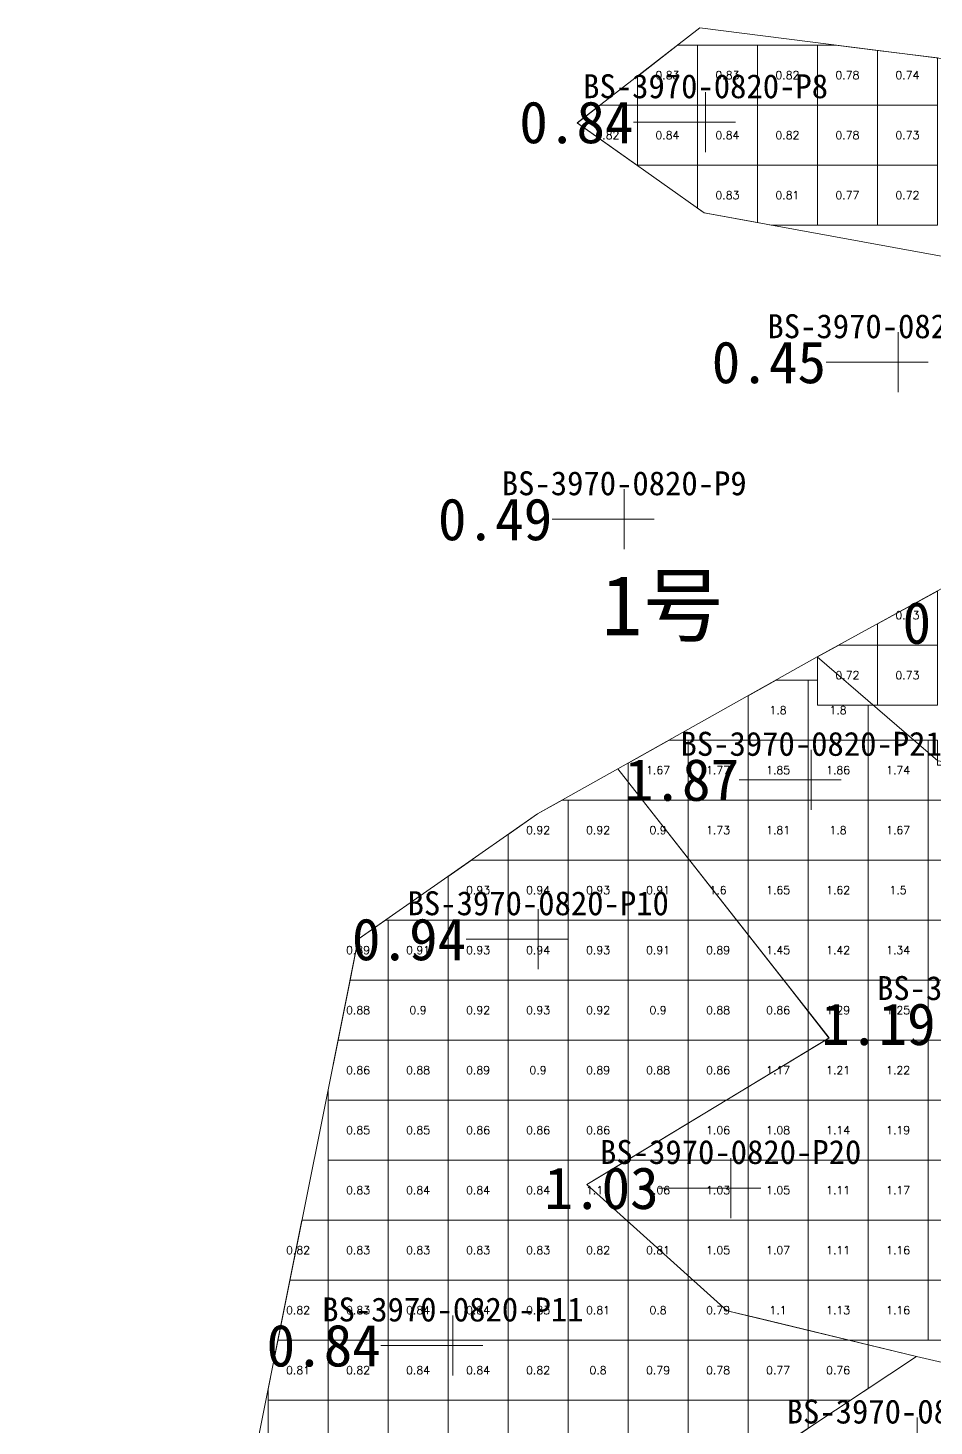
# Model space of a CAD drawing. Header units: inches. Extents: x 469961 to 470038, y 4349672 to 4349793.
# Drawn here: x 469999.46 to 470014.56, y 4349713.78 to 4349737.08 of the extents above; entities that cross this region are included whole.
import ezdxf
from ezdxf.enums import TextEntityAlignment as Align

# ---------------------------------------------------------------- set-up
doc = ezdxf.new("R2010")
doc.units = ezdxf.units.IN
doc.header["$MEASUREMENT"] = 0
for name, color, linetype, lineweight in [('0.500-1.000', 7, 'Continuous', 0), ('1.000-1.500', 7, 'Continuous', 0), ('孔口文字', 7, 'Continuous', 0), ('点', 7, 'Continuous', 0), ('爆区方格网', 7, 'Continuous', 0), ('线条', 7, 'Continuous', 0), ('钻孔', 7, 'Continuous', 0)]:
    doc.layers.add(name, color=color, linetype=linetype, lineweight=lineweight)
doc.styles.add('3dmine_textStyle_1', font='txt.shx', dxfattribs={"height": 1, "bigfont": 'gbcbig.shx'})
doc.styles.add('3dmine_textStyle_3', font='宋体.ttf', dxfattribs={"height": 1})
doc.styles.add('3dmine_textStyle_4', font='simsunb.ttf', dxfattribs={"height": 1})

msp = doc.modelspace()

# ---------------------------------------------------------------- hatches: boundary and pattern name
at = {"layer": '钻孔', "linetype": 'Continuous', "lineweight": 0, "true_color": 0x00ffff, "extrusion": (0, 1, 0)}
for points in [[(-470011.751, 3959.911), (-470010.751, 3959.911), (-470010.751, 3970.911), (-470011.751, 3970.911)], [(-470008.962, 3960.493), (-470007.962, 3960.493), (-470007.962, 3970.493), (-470008.962, 3970.493)], [(-470007.539, 3959.924), (-470006.539, 3959.924), (-470006.539, 3970.924), (-470007.539, 3970.924)]]:
    msp.add_hatch(color=4, dxfattribs=at).paths.add_polyline_path(points, flags=0)
at = {"layer": '钻孔', "linetype": 'Continuous', "lineweight": 0, "true_color": 0x808080, "extrusion": (0, 1, 0)}
for points in [[(-470014.958, 3959.592), (-470013.958, 3959.592), (-470013.958, 3970.592), (-470014.958, 3970.592)], [(-470010.395, 3959.531), (-470009.395, 3959.531), (-470009.395, 3970.531), (-470010.395, 3970.531)]]:
    msp.add_hatch(color=8, dxfattribs=at).paths.add_polyline_path(points, flags=0)
at = {"layer": '钻孔', "linetype": 'Continuous', "lineweight": 0, "true_color": 0xff0000, "extrusion": (0, 1, 0)}
msp.add_hatch(color=1, dxfattribs=at).paths.add_polyline_path([(-470013.51, 3960.485), (-470012.51, 3960.485), (-470012.51, 3970.485), (-470013.51, 3970.485)], flags=0)
at = {"layer": '钻孔', "linetype": 'Continuous', "lineweight": 0, "true_color": 0x0000ff, "extrusion": (0, 1, 0)}
msp.add_hatch(color=5, dxfattribs=at).paths.add_polyline_path([(-470012.169, 3959.742), (-470011.169, 3959.742), (-470011.169, 3970.742), (-470012.169, 3970.742)], flags=0)

# ---------------------------------------------------------------- linework, layer by layer
at = {"layer": '0.500-1.000', "color": 4, "linetype": 'Continuous', "lineweight": 0, "true_color": 0x00ffff}
for points in [[(470024.716, 4349711.62), (470024.124, 4349714.49), (470021.995, 4349714.191), (470021.601, 4349714.135), (470021.227, 4349716.486), (470020.487, 4349720.852), (470022.066, 4349722.615), (470022.406, 4349722.995), (470020.643, 4349724.241), (470020.38, 4349724.427), (470017.01, 4349724.515), (470014.623, 4349724.865), (470012.611, 4349726.593), (470017.148, 4349729.082), (470016.516, 4349730.898), (470015.757, 4349733.079), (470014.403, 4349733.325), (470010.725, 4349733.992), (470008.613, 4349735.492), (470010.653, 4349737.075), (470014.99, 4349736.527)], [(470002.466, 4349692.429), (469999.458, 4349694.437), (470000.259, 4349698.432), (470001.652, 4349705.381), (470002.21, 4349708.163), (470003.043, 4349712.319), (470003.043, 4349712.319), (470004.403, 4349719.103), (470004.962, 4349721.889), (470007.947, 4349723.977), (470009.291, 4349724.73), (470012.808, 4349720.244)], [(470012.808, 4349720.244), (470009.242, 4349718.086), (470008.773, 4349717.802), (470011.111, 4349715.698), (470011.633, 4349715.573), (470014.264, 4349714.939), (470012.026, 4349713.451), (470014.129, 4349712.398), (470017.474, 4349710.723), (470019.607, 4349709.204), (470017.075, 4349705.209), (470013.291, 4349708.361), (470012.992, 4349708.609), (470011.015, 4349707.012), (470010.5, 4349706.596), (470012.084, 4349703.665), (470012.084, 4349703.665), (470013.297, 4349701.422), (470015.97, 4349699.182), (470011.722, 4349697.386), (470011.748, 4349696.216), (470011.825, 4349692.798)]]:
    msp.add_lwpolyline(points, dxfattribs=at)
at = {"layer": '1.000-1.500', "color": 5, "linetype": 'Continuous', "lineweight": 0, "true_color": 0x0000ff}
msp.add_lwpolyline([(470014.623, 4349724.865), (470016.601, 4349724.575), (470017.01, 4349724.515), (470020.38, 4349724.427), (470022.406, 4349722.995), (470020.487, 4349720.852), (470020.74, 4349719.363), (470021.227, 4349716.486), (470021.601, 4349714.135), (470019.077, 4349713.78), (470014.699, 4349714.834), (470014.264, 4349714.939), (470011.111, 4349715.698), (470008.773, 4349717.802), (470012.806, 4349720.243), (470012.808, 4349720.244), (470012.796, 4349720.26), (470012.15, 4349721.084), (470009.291, 4349724.73), (470012.611, 4349726.593), (470014.623, 4349724.865)], dxfattribs=at)
at = {"layer": '点', "color": 138, "linetype": 'Continuous', "lineweight": 0, "true_color": 0x004c4c}
for points, elevation in [([(470010.751, 4349735.004), (470010.751, 4349736.004)], 3970.911), ([(470011.251, 4349735.504), (470010.251, 4349735.504)], 3970.911), ([(470013.958, 4349731.005), (470013.958, 4349732.005)], 3970.592), ([(470014.458, 4349731.505), (470013.458, 4349731.505)], 3970.592), ([(470009.395, 4349728.388), (470009.395, 4349729.388)], 3970.531), ([(470009.895, 4349728.888), (470008.895, 4349728.888)], 3970.531), ([(470012.51, 4349724.046), (470012.51, 4349725.046)], 3970.485), ([(470013.01, 4349724.546), (470012.01, 4349724.546)], 3970.485), ([(470007.962, 4349721.389), (470007.962, 4349722.389)], 3970.493), ([(470008.462, 4349721.889), (470007.462, 4349721.889)], 3970.493), ([(470011.169, 4349717.244), (470011.169, 4349718.244)], 3970.742), ([(470011.669, 4349717.744), (470010.669, 4349717.744)], 3970.742), ([(470006.539, 4349714.62), (470006.539, 4349715.62)], 3970.924), ([(470007.039, 4349715.12), (470006.039, 4349715.12)], 3970.924), ([(470014.279, 4349712.919), (470014.279, 4349713.919)], 3970.497)]:
    msp.add_lwpolyline(points, dxfattribs=dict(at, elevation=elevation))
at = {"layer": '爆区方格网', "color": 4, "linetype": 'Continuous', "lineweight": 0, "true_color": 0x00ffff}
for points, elevation in [([(470010.614, 4349735.789), (470009.614, 4349735.789), (470009.614, 4349736.269), (470010.284, 4349736.789), (470010.614, 4349736.789), (470010.614, 4349735.789)], 3970.911), ([(470011.614, 4349735.789), (470010.614, 4349735.789), (470010.614, 4349736.789), (470011.614, 4349736.789), (470011.614, 4349735.789)], 3970.911), ([(470012.614, 4349735.789), (470011.614, 4349735.789), (470011.614, 4349736.789), (470012.614, 4349736.789), (470012.614, 4349735.789)], 3970.911), ([(470013.614, 4349736.701), (470013.614, 4349735.789), (470012.614, 4349735.789), (470012.614, 4349736.789), (470012.918, 4349736.789), (470013.614, 4349736.701)], 3970.911), ([(470014.614, 4349736.575), (470014.614, 4349735.789), (470013.614, 4349735.789), (470013.614, 4349736.701), (470014.614, 4349736.575)], 3970.911), ([(470009.614, 4349734.789), (470009.603, 4349734.789), (470008.614, 4349735.491), (470008.614, 4349735.493), (470008.996, 4349735.789), (470009.614, 4349735.789), (470009.614, 4349734.789)], 3970.911), ([(470010.614, 4349734.789), (470009.614, 4349734.789), (470009.614, 4349735.789), (470010.614, 4349735.789), (470010.614, 4349734.789)], 3970.911), ([(470011.614, 4349734.789), (470010.614, 4349734.789), (470010.614, 4349735.789), (470011.614, 4349735.789), (470011.614, 4349734.789)], 3970.911), ([(470012.614, 4349734.789), (470011.614, 4349734.789), (470011.614, 4349735.789), (470012.614, 4349735.789), (470012.614, 4349734.789)], 3970.911), ([(470013.614, 4349734.789), (470012.614, 4349734.789), (470012.614, 4349735.789), (470013.614, 4349735.789), (470013.614, 4349734.789)], 3970.911), ([(470014.614, 4349734.789), (470013.614, 4349734.789), (470013.614, 4349735.789), (470014.614, 4349735.789), (470014.614, 4349734.789)], 3970.911), ([(470011.614, 4349733.831), (470010.725, 4349733.992), (470010.614, 4349734.071), (470010.614, 4349734.789), (470011.614, 4349734.789), (470011.614, 4349733.831)], 3970.911), ([(470012.614, 4349733.789), (470011.845, 4349733.789), (470011.614, 4349733.831), (470011.614, 4349734.789), (470012.614, 4349734.789), (470012.614, 4349733.789)], 3970.911), ([(470013.614, 4349733.789), (470012.614, 4349733.789), (470012.614, 4349734.789), (470013.614, 4349734.789), (470013.614, 4349733.789)], 3970.911), ([(470014.614, 4349733.789), (470013.614, 4349733.789), (470013.614, 4349734.789), (470014.614, 4349734.789), (470014.614, 4349733.789)], 3970.911), ([(470014.614, 4349726.789), (470013.614, 4349726.789), (470013.614, 4349727.143), (470014.614, 4349727.692), (470014.614, 4349726.789)], 3970.911), ([(470013.614, 4349725.789), (470012.614, 4349725.789), (470012.614, 4349726.594), (470012.969, 4349726.789), (470013.614, 4349726.789), (470013.614, 4349725.789)], 3970.911), ([(470014.614, 4349725.789), (470013.614, 4349725.789), (470013.614, 4349726.789), (470014.614, 4349726.789), (470014.614, 4349725.789)], 3970.911), ([(470008.459, 4349723.208), (470007.459, 4349723.208), (470007.459, 4349723.635), (470007.947, 4349723.977), (470008.36, 4349724.208), (470008.459, 4349724.208), (470008.459, 4349723.208)], 3970.36), ([(470009.459, 4349723.208), (470008.459, 4349723.208), (470008.459, 4349724.208), (470009.459, 4349724.208), (470009.459, 4349723.208)], 3970.36), ([(470010.459, 4349723.208), (470009.459, 4349723.208), (470009.459, 4349724.208), (470010.459, 4349724.208), (470010.459, 4349723.208)], 3970.36), ([(470007.459, 4349722.208), (470006.459, 4349722.208), (470006.459, 4349722.936), (470006.848, 4349723.208), (470007.459, 4349723.208), (470007.459, 4349722.208)], 3970.36), ([(470008.459, 4349722.208), (470007.459, 4349722.208), (470007.459, 4349723.208), (470008.459, 4349723.208), (470008.459, 4349722.208)], 3970.36), ([(470009.459, 4349722.208), (470008.459, 4349722.208), (470008.459, 4349723.208), (470009.459, 4349723.208), (470009.459, 4349722.208)], 3970.36), ([(470010.459, 4349722.208), (470009.459, 4349722.208), (470009.459, 4349723.208), (470010.459, 4349723.208), (470010.459, 4349722.208)], 3970.36), ([(470005.459, 4349721.208), (470004.826, 4349721.208), (470004.962, 4349721.889), (470005.419, 4349722.208), (470005.459, 4349722.208), (470005.459, 4349721.208)], 3970.36), ([(470006.459, 4349721.208), (470005.459, 4349721.208), (470005.459, 4349722.208), (470006.459, 4349722.208), (470006.459, 4349721.208)], 3970.36), ([(470007.459, 4349721.208), (470006.459, 4349721.208), (470006.459, 4349722.208), (470007.459, 4349722.208), (470007.459, 4349721.208)], 3970.36), ([(470008.459, 4349721.208), (470007.459, 4349721.208), (470007.459, 4349722.208), (470008.459, 4349722.208), (470008.459, 4349721.208)], 3970.36), ([(470009.459, 4349721.208), (470008.459, 4349721.208), (470008.459, 4349722.208), (470009.459, 4349722.208), (470009.459, 4349721.208)], 3970.36), ([(470010.459, 4349721.208), (470009.459, 4349721.208), (470009.459, 4349722.208), (470010.459, 4349722.208), (470010.459, 4349721.208)], 3970.36), ([(470011.459, 4349721.208), (470010.459, 4349721.208), (470010.459, 4349722.208), (470011.459, 4349722.208), (470011.459, 4349721.208)], 3970.36), ([(470005.459, 4349720.208), (470004.625, 4349720.208), (470004.826, 4349721.208), (470005.459, 4349721.208), (470005.459, 4349720.208)], 3970.36), ([(470006.459, 4349720.208), (470005.459, 4349720.208), (470005.459, 4349721.208), (470006.459, 4349721.208), (470006.459, 4349720.208)], 3970.36), ([(470007.459, 4349720.208), (470006.459, 4349720.208), (470006.459, 4349721.208), (470007.459, 4349721.208), (470007.459, 4349720.208)], 3970.36), ([(470008.459, 4349720.208), (470007.459, 4349720.208), (470007.459, 4349721.208), (470008.459, 4349721.208), (470008.459, 4349720.208)], 3970.36), ([(470009.459, 4349720.208), (470008.459, 4349720.208), (470008.459, 4349721.208), (470009.459, 4349721.208), (470009.459, 4349720.208)], 3970.36), ([(470010.459, 4349720.208), (470009.459, 4349720.208), (470009.459, 4349721.208), (470010.459, 4349721.208), (470010.459, 4349720.208)], 3970.36), ([(470011.459, 4349720.208), (470010.459, 4349720.208), (470010.459, 4349721.208), (470011.459, 4349721.208), (470011.459, 4349720.208)], 3970.36), ([(470012.459, 4349720.208), (470011.459, 4349720.208), (470011.459, 4349721.208), (470012.459, 4349721.208), (470012.459, 4349720.208)], 3970.36), ([(470005.459, 4349719.208), (470004.459, 4349719.208), (470004.459, 4349719.38), (470004.625, 4349720.208), (470005.459, 4349720.208), (470005.459, 4349719.208)], 3970.36), ([(470006.459, 4349719.208), (470005.459, 4349719.208), (470005.459, 4349720.208), (470006.459, 4349720.208), (470006.459, 4349719.208)], 3970.36), ([(470007.459, 4349719.208), (470006.459, 4349719.208), (470006.459, 4349720.208), (470007.459, 4349720.208), (470007.459, 4349719.208)], 3970.36), ([(470008.459, 4349719.208), (470007.459, 4349719.208), (470007.459, 4349720.208), (470008.459, 4349720.208), (470008.459, 4349719.208)], 3970.36), ([(470009.459, 4349719.208), (470008.459, 4349719.208), (470008.459, 4349720.208), (470009.459, 4349720.208), (470009.459, 4349719.208)], 3970.36), ([(470010.459, 4349719.208), (470009.459, 4349719.208), (470009.459, 4349720.208), (470010.459, 4349720.208), (470010.459, 4349719.208)], 3970.36), ([(470011.459, 4349719.208), (470010.459, 4349719.208), (470010.459, 4349720.208), (470011.459, 4349720.208), (470011.459, 4349719.208)], 3970.36), ([(470005.459, 4349718.208), (470004.459, 4349718.208), (470004.459, 4349719.208), (470005.459, 4349719.208), (470005.459, 4349718.208)], 3970.36), ([(470006.459, 4349718.208), (470005.459, 4349718.208), (470005.459, 4349719.208), (470006.459, 4349719.208), (470006.459, 4349718.208)], 3970.36), ([(470007.459, 4349718.208), (470006.459, 4349718.208), (470006.459, 4349719.208), (470007.459, 4349719.208), (470007.459, 4349718.208)], 3970.36), ([(470008.459, 4349718.208), (470007.459, 4349718.208), (470007.459, 4349719.208), (470008.459, 4349719.208), (470008.459, 4349718.208)], 3970.36), ([(470009.459, 4349718.208), (470008.459, 4349718.208), (470008.459, 4349719.208), (470009.459, 4349719.208), (470009.459, 4349718.208)], 3970.36), ([(470005.459, 4349717.208), (470004.459, 4349717.208), (470004.459, 4349718.208), (470005.459, 4349718.208), (470005.459, 4349717.208)], 3970.36), ([(470006.459, 4349717.208), (470005.459, 4349717.208), (470005.459, 4349718.208), (470006.459, 4349718.208), (470006.459, 4349717.208)], 3970.36), ([(470007.459, 4349717.208), (470006.459, 4349717.208), (470006.459, 4349718.208), (470007.459, 4349718.208), (470007.459, 4349717.208)], 3970.36), ([(470008.459, 4349717.208), (470007.459, 4349717.208), (470007.459, 4349718.208), (470008.459, 4349718.208), (470008.459, 4349717.208)], 3970.36), ([(470004.459, 4349716.208), (470003.823, 4349716.208), (470004.024, 4349717.208), (470004.459, 4349717.208), (470004.459, 4349716.208)], 3970.36), ([(470005.459, 4349716.208), (470004.459, 4349716.208), (470004.459, 4349717.208), (470005.459, 4349717.208), (470005.459, 4349716.208)], 3970.36), ([(470006.459, 4349716.208), (470005.459, 4349716.208), (470005.459, 4349717.208), (470006.459, 4349717.208), (470006.459, 4349716.208)], 3970.36), ([(470007.459, 4349716.208), (470006.459, 4349716.208), (470006.459, 4349717.208), (470007.459, 4349717.208), (470007.459, 4349716.208)], 3970.36), ([(470008.459, 4349716.208), (470007.459, 4349716.208), (470007.459, 4349717.208), (470008.459, 4349717.208), (470008.459, 4349716.208)], 3970.36), ([(470009.459, 4349716.208), (470008.459, 4349716.208), (470008.459, 4349717.208), (470009.459, 4349717.208), (470009.459, 4349716.208)], 3970.36), ([(470010.459, 4349716.208), (470009.459, 4349716.208), (470009.459, 4349717.208), (470010.459, 4349717.208), (470010.459, 4349716.208)], 3970.36), ([(470004.459, 4349715.208), (470003.623, 4349715.208), (470003.823, 4349716.208), (470004.459, 4349716.208), (470004.459, 4349715.208)], 3970.36), ([(470005.459, 4349715.208), (470004.459, 4349715.208), (470004.459, 4349716.208), (470005.459, 4349716.208), (470005.459, 4349715.208)], 3970.36), ([(470006.459, 4349715.208), (470005.459, 4349715.208), (470005.459, 4349716.208), (470006.459, 4349716.208), (470006.459, 4349715.208)], 3970.36), ([(470007.459, 4349715.208), (470006.459, 4349715.208), (470006.459, 4349716.208), (470007.459, 4349716.208), (470007.459, 4349715.208)], 3970.36), ([(470008.459, 4349715.208), (470007.459, 4349715.208), (470007.459, 4349716.208), (470008.459, 4349716.208), (470008.459, 4349715.208)], 3970.36), ([(470009.459, 4349715.208), (470008.459, 4349715.208), (470008.459, 4349716.208), (470009.459, 4349716.208), (470009.459, 4349715.208)], 3970.36), ([(470010.459, 4349715.208), (470009.459, 4349715.208), (470009.459, 4349716.208), (470010.459, 4349716.208), (470010.459, 4349715.208)], 3970.36), ([(470011.459, 4349715.208), (470010.459, 4349715.208), (470010.459, 4349716.208), (470011.459, 4349716.208), (470011.459, 4349715.208)], 3970.36), ([(470004.459, 4349714.208), (470003.459, 4349714.208), (470003.459, 4349714.392), (470003.623, 4349715.208), (470004.459, 4349715.208), (470004.459, 4349714.208)], 3970.36), ([(470005.459, 4349714.208), (470004.459, 4349714.208), (470004.459, 4349715.208), (470005.459, 4349715.208), (470005.459, 4349714.208)], 3970.36), ([(470006.459, 4349714.208), (470005.459, 4349714.208), (470005.459, 4349715.208), (470006.459, 4349715.208), (470006.459, 4349714.208)], 3970.36), ([(470007.459, 4349714.208), (470006.459, 4349714.208), (470006.459, 4349715.208), (470007.459, 4349715.208), (470007.459, 4349714.208)], 3970.36), ([(470008.459, 4349714.208), (470007.459, 4349714.208), (470007.459, 4349715.208), (470008.459, 4349715.208), (470008.459, 4349714.208)], 3970.36), ([(470009.459, 4349714.208), (470008.459, 4349714.208), (470008.459, 4349715.208), (470009.459, 4349715.208), (470009.459, 4349714.208)], 3970.36), ([(470010.459, 4349714.208), (470009.459, 4349714.208), (470009.459, 4349715.208), (470010.459, 4349715.208), (470010.459, 4349714.208)], 3970.36), ([(470011.459, 4349714.208), (470010.459, 4349714.208), (470010.459, 4349715.208), (470011.459, 4349715.208), (470011.459, 4349714.208)], 3970.36), ([(470012.459, 4349714.208), (470011.459, 4349714.208), (470011.459, 4349715.208), (470012.459, 4349715.208), (470012.459, 4349714.208)], 3970.36), ([(470013.459, 4349714.404), (470013.164, 4349714.208), (470012.459, 4349714.208), (470012.459, 4349715.208), (470013.459, 4349715.208), (470013.459, 4349714.404)], 3970.36), ([(470004.459, 4349713.208), (470003.459, 4349713.208), (470003.459, 4349714.208), (470004.459, 4349714.208), (470004.459, 4349713.208)], 3970.36), ([(470005.459, 4349713.208), (470004.459, 4349713.208), (470004.459, 4349714.208), (470005.459, 4349714.208), (470005.459, 4349713.208)], 3970.36), ([(470006.459, 4349713.208), (470005.459, 4349713.208), (470005.459, 4349714.208), (470006.459, 4349714.208), (470006.459, 4349713.208)], 3970.36), ([(470007.459, 4349713.208), (470006.459, 4349713.208), (470006.459, 4349714.208), (470007.459, 4349714.208), (470007.459, 4349713.208)], 3970.36), ([(470008.459, 4349713.208), (470007.459, 4349713.208), (470007.459, 4349714.208), (470008.459, 4349714.208), (470008.459, 4349713.208)], 3970.36), ([(470009.459, 4349713.208), (470008.459, 4349713.208), (470008.459, 4349714.208), (470009.459, 4349714.208), (470009.459, 4349713.208)], 3970.36), ([(470010.459, 4349713.208), (470009.459, 4349713.208), (470009.459, 4349714.208), (470010.459, 4349714.208), (470010.459, 4349713.208)], 3970.36), ([(470011.459, 4349713.208), (470010.459, 4349713.208), (470010.459, 4349714.208), (470011.459, 4349714.208), (470011.459, 4349713.208)], 3970.36), ([(470012.459, 4349713.739), (470012.026, 4349713.451), (470012.459, 4349713.234), (470012.459, 4349713.208), (470011.459, 4349713.208), (470011.459, 4349714.208), (470012.459, 4349714.208), (470012.459, 4349713.739)], 3970.36)]:
    msp.add_lwpolyline(points, dxfattribs=dict(at, elevation=elevation))
at = {"layer": '爆区方格网', "color": 5, "linetype": 'Continuous', "lineweight": 0, "true_color": 0x0000ff, "elevation": 3970.387}
for points in [[(470012.459, 4349725.208), (470011.459, 4349725.208), (470011.459, 4349725.946), (470011.926, 4349726.208), (470012.459, 4349726.208), (470012.459, 4349725.208)], [(470012.614, 4349725.789), (470013.459, 4349725.789), (470013.459, 4349725.208), (470012.459, 4349725.208), (470012.459, 4349726.208), (470012.614, 4349726.208), (470012.614, 4349725.789)], [(470010.459, 4349724.208), (470009.459, 4349724.208), (470009.459, 4349724.825), (470010.143, 4349725.208), (470010.459, 4349725.208), (470010.459, 4349724.208)], [(470011.459, 4349724.208), (470010.459, 4349724.208), (470010.459, 4349725.208), (470011.459, 4349725.208), (470011.459, 4349724.208)], [(470012.459, 4349724.208), (470011.459, 4349724.208), (470011.459, 4349725.208), (470012.459, 4349725.208), (470012.459, 4349724.208)], [(470013.459, 4349724.208), (470012.459, 4349724.208), (470012.459, 4349725.208), (470013.459, 4349725.208), (470013.459, 4349724.208)], [(470014.459, 4349724.208), (470013.459, 4349724.208), (470013.459, 4349725.208), (470014.459, 4349725.208), (470014.459, 4349724.208)], [(470014.614, 4349724.789), (470015.459, 4349724.789), (470015.459, 4349724.208), (470014.459, 4349724.208), (470014.459, 4349725.208), (470014.614, 4349725.208), (470014.614, 4349724.789)], [(470011.459, 4349723.208), (470010.459, 4349723.208), (470010.459, 4349724.208), (470011.459, 4349724.208), (470011.459, 4349723.208)], [(470012.459, 4349723.208), (470011.459, 4349723.208), (470011.459, 4349724.208), (470012.459, 4349724.208), (470012.459, 4349723.208)], [(470013.459, 4349723.208), (470012.459, 4349723.208), (470012.459, 4349724.208), (470013.459, 4349724.208), (470013.459, 4349723.208)], [(470014.459, 4349723.208), (470013.459, 4349723.208), (470013.459, 4349724.208), (470014.459, 4349724.208), (470014.459, 4349723.208)], [(470015.459, 4349723.208), (470014.459, 4349723.208), (470014.459, 4349724.208), (470015.459, 4349724.208), (470015.459, 4349723.208)], [(470011.459, 4349722.208), (470010.459, 4349722.208), (470010.459, 4349723.208), (470011.459, 4349723.208), (470011.459, 4349722.208)], [(470012.459, 4349722.208), (470011.459, 4349722.208), (470011.459, 4349723.208), (470012.459, 4349723.208), (470012.459, 4349722.208)], [(470013.459, 4349722.208), (470012.459, 4349722.208), (470012.459, 4349723.208), (470013.459, 4349723.208), (470013.459, 4349722.208)], [(470014.459, 4349722.208), (470013.459, 4349722.208), (470013.459, 4349723.208), (470014.459, 4349723.208), (470014.459, 4349722.208)], [(470015.459, 4349722.208), (470014.459, 4349722.208), (470014.459, 4349723.208), (470015.459, 4349723.208), (470015.459, 4349722.208)], [(470012.459, 4349721.208), (470011.459, 4349721.208), (470011.459, 4349722.208), (470012.459, 4349722.208), (470012.459, 4349721.208)], [(470013.459, 4349721.208), (470012.459, 4349721.208), (470012.459, 4349722.208), (470013.459, 4349722.208), (470013.459, 4349721.208)], [(470014.459, 4349721.208), (470013.459, 4349721.208), (470013.459, 4349722.208), (470014.459, 4349722.208), (470014.459, 4349721.208)], [(470015.459, 4349721.208), (470014.459, 4349721.208), (470014.459, 4349722.208), (470015.459, 4349722.208), (470015.459, 4349721.208)], [(470013.459, 4349720.208), (470012.459, 4349720.208), (470012.459, 4349721.208), (470013.459, 4349721.208), (470013.459, 4349720.208)], [(470014.459, 4349720.208), (470013.459, 4349720.208), (470013.459, 4349721.208), (470014.459, 4349721.208), (470014.459, 4349720.208)], [(470015.459, 4349720.208), (470014.459, 4349720.208), (470014.459, 4349721.208), (470015.459, 4349721.208), (470015.459, 4349720.208)], [(470012.459, 4349719.208), (470011.459, 4349719.208), (470011.459, 4349720.208), (470012.459, 4349720.208), (470012.459, 4349719.208)], [(470013.459, 4349719.208), (470012.459, 4349719.208), (470012.459, 4349720.208), (470013.459, 4349720.208), (470013.459, 4349719.208)], [(470012.808, 4349720.244), (470012.806, 4349720.243), (470012.806, 4349720.243), (470012.808, 4349720.244)], [(470014.459, 4349719.208), (470013.459, 4349719.208), (470013.459, 4349720.208), (470014.459, 4349720.208), (470014.459, 4349719.208)], [(470015.459, 4349719.208), (470014.459, 4349719.208), (470014.459, 4349720.208), (470015.459, 4349720.208), (470015.459, 4349719.208)], [(470011.459, 4349718.208), (470010.459, 4349718.208), (470010.459, 4349719.208), (470011.459, 4349719.208), (470011.459, 4349718.208)], [(470012.459, 4349718.208), (470011.459, 4349718.208), (470011.459, 4349719.208), (470012.459, 4349719.208), (470012.459, 4349718.208)], [(470013.459, 4349718.208), (470012.459, 4349718.208), (470012.459, 4349719.208), (470013.459, 4349719.208), (470013.459, 4349718.208)], [(470014.459, 4349718.208), (470013.459, 4349718.208), (470013.459, 4349719.208), (470014.459, 4349719.208), (470014.459, 4349718.208)], [(470015.459, 4349718.208), (470014.459, 4349718.208), (470014.459, 4349719.208), (470015.459, 4349719.208), (470015.459, 4349718.208)], [(470009.459, 4349717.208), (470008.459, 4349717.208), (470008.459, 4349718.208), (470009.459, 4349718.208), (470009.459, 4349717.208)], [(470010.459, 4349717.208), (470009.459, 4349717.208), (470009.459, 4349718.208), (470010.459, 4349718.208), (470010.459, 4349717.208)], [(470011.459, 4349717.208), (470010.459, 4349717.208), (470010.459, 4349718.208), (470011.459, 4349718.208), (470011.459, 4349717.208)], [(470012.459, 4349717.208), (470011.459, 4349717.208), (470011.459, 4349718.208), (470012.459, 4349718.208), (470012.459, 4349717.208)], [(470013.459, 4349717.208), (470012.459, 4349717.208), (470012.459, 4349718.208), (470013.459, 4349718.208), (470013.459, 4349717.208)], [(470014.459, 4349717.208), (470013.459, 4349717.208), (470013.459, 4349718.208), (470014.459, 4349718.208), (470014.459, 4349717.208)], [(470015.459, 4349717.208), (470014.459, 4349717.208), (470014.459, 4349718.208), (470015.459, 4349718.208), (470015.459, 4349717.208)], [(470011.459, 4349716.208), (470010.459, 4349716.208), (470010.459, 4349717.208), (470011.459, 4349717.208), (470011.459, 4349716.208)], [(470012.459, 4349716.208), (470011.459, 4349716.208), (470011.459, 4349717.208), (470012.459, 4349717.208), (470012.459, 4349716.208)], [(470013.459, 4349716.208), (470012.459, 4349716.208), (470012.459, 4349717.208), (470013.459, 4349717.208), (470013.459, 4349716.208)], [(470014.459, 4349716.208), (470013.459, 4349716.208), (470013.459, 4349717.208), (470014.459, 4349717.208), (470014.459, 4349716.208)], [(470015.459, 4349716.208), (470014.459, 4349716.208), (470014.459, 4349717.208), (470015.459, 4349717.208), (470015.459, 4349716.208)], [(470012.459, 4349715.208), (470011.459, 4349715.208), (470011.459, 4349716.208), (470012.459, 4349716.208), (470012.459, 4349715.208)], [(470013.459, 4349715.208), (470012.459, 4349715.208), (470012.459, 4349716.208), (470013.459, 4349716.208), (470013.459, 4349715.208)], [(470014.459, 4349715.208), (470013.459, 4349715.208), (470013.459, 4349716.208), (470014.459, 4349716.208), (470014.459, 4349715.208)], [(470015.459, 4349715.208), (470014.459, 4349715.208), (470014.459, 4349716.208), (470015.459, 4349716.208), (470015.459, 4349715.208)]]:
    msp.add_lwpolyline(points, dxfattribs=at)
at = {"layer": '线条', "color": 138, "linetype": 'Continuous', "lineweight": 0, "true_color": 0x004c4c}
for points, elevation in [([(470010.751, 4349735.504), (470010.751, 4349735.504), (470010.751, 4349735.504)], 3970.911), ([(470013.958, 4349731.505), (470013.958, 4349731.505), (470013.958, 4349731.505)], 3970.592), ([(470009.395, 4349728.888), (470009.395, 4349728.888), (470009.395, 4349728.888)], 3970.531), ([(470012.51, 4349724.546), (470012.51, 4349724.546), (470012.51, 4349724.546)], 3970.485), ([(470007.962, 4349721.889), (470007.962, 4349721.889), (470007.962, 4349721.889)], 3970.493), ([(470011.169, 4349717.744), (470011.169, 4349717.744), (470011.169, 4349717.744)], 3970.742), ([(470006.539, 4349715.12), (470006.539, 4349715.12), (470006.539, 4349715.12)], 3970.924)]:
    msp.add_lwpolyline(points, dxfattribs=dict(at, elevation=elevation))
at = {"layer": '钻孔', "color": 4, "linetype": 'Continuous', "lineweight": 0, "true_color": 0x00ffff}
for points, elevation in [([(470010.751, 4349735.504), (470009.551, 4349735.504)], 3970.911), ([(470010.751, 4349735.504), (470009.551, 4349735.504)], 3959.911), ([(470007.962, 4349721.889), (470006.762, 4349721.889)], 3970.493), ([(470007.962, 4349721.889), (470006.762, 4349721.889)], 3960.493), ([(470006.539, 4349715.12), (470005.339, 4349715.12)], 3970.924), ([(470006.539, 4349715.12), (470005.339, 4349715.12)], 3959.924)]:
    msp.add_lwpolyline(points, dxfattribs=dict(at, elevation=elevation))
at = {"layer": '钻孔', "color": 8, "linetype": 'Continuous', "lineweight": 0, "true_color": 0x808080}
for points, elevation in [([(470013.958, 4349731.505), (470012.758, 4349731.505)], 3970.592), ([(470013.958, 4349731.505), (470012.758, 4349731.505)], 3959.592), ([(470009.395, 4349728.888), (470008.195, 4349728.888)], 3970.531), ([(470009.395, 4349728.888), (470008.195, 4349728.888)], 3959.531)]:
    msp.add_lwpolyline(points, dxfattribs=dict(at, elevation=elevation))
at = {"layer": '钻孔', "color": 1, "linetype": 'Continuous', "lineweight": 0, "true_color": 0xff0000}
for elevation in [3970.485, 3960.485]:
    msp.add_lwpolyline([(470012.51, 4349724.546), (470011.31, 4349724.546)], dxfattribs=dict(at, elevation=elevation))
at = {"layer": '钻孔', "color": 5, "linetype": 'Continuous', "lineweight": 0, "true_color": 0x0000ff}
for elevation in [3970.742, 3959.742]:
    msp.add_lwpolyline([(470011.169, 4349717.744), (470009.969, 4349717.744)], dxfattribs=dict(at, elevation=elevation))

# ---------------------------------------------------------------- texts
at = {"color": 4, "linetype": 'Continuous', "lineweight": 0, "true_color": 0x00ffff, "style": '3dmine_textStyle_1'}
for s, p in [('0.83', (470010.114, 4349736.289, 3970.911)), ('0.83', (470011.114, 4349736.289, 3970.911)), ('0.82', (470012.114, 4349736.289, 3970.911)), ('0.78', (470013.114, 4349736.289, 3970.911)), ('0.74', (470014.114, 4349736.289, 3970.911)), ('0.82', (470009.114, 4349735.289, 3970.911)), ('0.84', (470010.114, 4349735.289, 3970.911)), ('0.84', (470011.114, 4349735.289, 3970.911)), ('0.82', (470012.114, 4349735.289, 3970.911)), ('0.78', (470013.114, 4349735.289, 3970.911)), ('0.73', (470014.114, 4349735.289, 3970.911)), ('0.83', (470011.114, 4349734.289, 3970.911)), ('0.81', (470012.114, 4349734.289, 3970.911)), ('0.77', (470013.114, 4349734.289, 3970.911)), ('0.72', (470014.114, 4349734.289, 3970.911)), ('0.73', (470014.114, 4349727.289, 3970.911)), ('0.72', (470013.114, 4349726.289, 3970.911)), ('0.73', (470014.114, 4349726.289, 3970.911)), ('0.92', (470007.959, 4349723.708, 3970.36)), ('0.92', (470008.959, 4349723.708, 3970.36)), ('0.9', (470009.959, 4349723.708, 3970.36)), ('0.93', (470006.959, 4349722.708, 3970.36)), ('0.94', (470007.959, 4349722.708, 3970.36)), ('0.93', (470008.959, 4349722.708, 3970.36)), ('0.91', (470009.959, 4349722.708, 3970.36)), ('0.89', (470004.959, 4349721.708, 3970.36)), ('0.91', (470005.959, 4349721.708, 3970.36)), ('0.93', (470006.959, 4349721.708, 3970.36)), ('0.94', (470007.959, 4349721.708, 3970.36)), ('0.93', (470008.959, 4349721.708, 3970.36)), ('0.91', (470009.959, 4349721.708, 3970.36)), ('0.89', (470010.959, 4349721.708, 3970.36)), ('0.88', (470004.959, 4349720.708, 3970.36)), ('0.9', (470005.959, 4349720.708, 3970.36)), ('0.92', (470006.959, 4349720.708, 3970.36)), ('0.93', (470007.959, 4349720.708, 3970.36)), ('0.92', (470008.959, 4349720.708, 3970.36)), ('0.9', (470009.959, 4349720.708, 3970.36)), ('0.88', (470010.959, 4349720.708, 3970.36)), ('0.86', (470011.959, 4349720.708, 3970.36)), ('0.86', (470004.959, 4349719.708, 3970.36)), ('0.88', (470005.959, 4349719.708, 3970.36)), ('0.89', (470006.959, 4349719.708, 3970.36)), ('0.9', (470007.959, 4349719.708, 3970.36)), ('0.89', (470008.959, 4349719.708, 3970.36)), ('0.88', (470009.959, 4349719.708, 3970.36)), ('0.86', (470010.959, 4349719.708, 3970.36)), ('0.85', (470004.959, 4349718.708, 3970.36)), ('0.85', (470005.959, 4349718.708, 3970.36)), ('0.86', (470006.959, 4349718.708, 3970.36)), ('0.86', (470007.959, 4349718.708, 3970.36)), ('0.86', (470008.959, 4349718.708, 3970.36)), ('0.83', (470004.959, 4349717.708, 3970.36)), ('0.84', (470005.959, 4349717.708, 3970.36)), ('0.84', (470006.959, 4349717.708, 3970.36)), ('0.84', (470007.959, 4349717.708, 3970.36)), ('0.82', (470003.959, 4349716.708, 3970.36)), ('0.83', (470004.959, 4349716.708, 3970.36)), ('0.83', (470005.959, 4349716.708, 3970.36)), ('0.83', (470006.959, 4349716.708, 3970.36)), ('0.83', (470007.959, 4349716.708, 3970.36)), ('0.82', (470008.959, 4349716.708, 3970.36)), ('0.81', (470009.959, 4349716.708, 3970.36)), ('0.82', (470003.959, 4349715.708, 3970.36)), ('0.83', (470004.959, 4349715.708, 3970.36)), ('0.84', (470005.959, 4349715.708, 3970.36)), ('0.84', (470006.959, 4349715.708, 3970.36)), ('0.83', (470007.959, 4349715.708, 3970.36)), ('0.81', (470008.959, 4349715.708, 3970.36)), ('0.8', (470009.959, 4349715.708, 3970.36)), ('0.79', (470010.959, 4349715.708, 3970.36)), ('0.81', (470003.959, 4349714.708, 3970.36)), ('0.82', (470004.959, 4349714.708, 3970.36)), ('0.84', (470005.959, 4349714.708, 3970.36)), ('0.84', (470006.959, 4349714.708, 3970.36)), ('0.82', (470007.959, 4349714.708, 3970.36)), ('0.8', (470008.959, 4349714.708, 3970.36)), ('0.79', (470009.959, 4349714.708, 3970.36)), ('0.78', (470010.959, 4349714.708, 3970.36)), ('0.77', (470011.959, 4349714.708, 3970.36)), ('0.76', (470012.959, 4349714.708, 3970.36))]:
    msp.add_text(s, height=0.1333, dxfattribs=at).set_placement(p, align=Align.MIDDLE_CENTER)
at = {"color": 7, "linetype": 'Continuous', "lineweight": 0, "style": '3dmine_textStyle_3'}
msp.add_text('1号', height=1, dxfattribs=at).set_placement((470009.017, 4349726.955, 1985.923))
at = {"color": 5, "linetype": 'Continuous', "lineweight": 0, "true_color": 0x0000ff, "style": '3dmine_textStyle_1'}
for s, p in [('1.8', (470011.959, 4349725.708, 3970.387)), ('1.8', (470012.959, 4349725.708, 3970.387)), ('1.67', (470009.959, 4349724.708, 3970.387)), ('1.77', (470010.959, 4349724.708, 3970.387)), ('1.85', (470011.959, 4349724.708, 3970.387)), ('1.86', (470012.959, 4349724.708, 3970.387)), ('1.74', (470013.959, 4349724.708, 3970.387)), ('1.73', (470010.959, 4349723.708, 3970.387)), ('1.81', (470011.959, 4349723.708, 3970.387)), ('1.8', (470012.959, 4349723.708, 3970.387)), ('1.67', (470013.959, 4349723.708, 3970.387)), ('1.6', (470010.959, 4349722.708, 3970.387)), ('1.65', (470011.959, 4349722.708, 3970.387)), ('1.62', (470012.959, 4349722.708, 3970.387)), ('1.5', (470013.959, 4349722.708, 3970.387)), ('1.45', (470011.959, 4349721.708, 3970.387)), ('1.42', (470012.959, 4349721.708, 3970.387)), ('1.34', (470013.959, 4349721.708, 3970.387)), ('1.29', (470012.959, 4349720.708, 3970.387)), ('1.25', (470013.959, 4349720.708, 3970.387)), ('1.17', (470011.959, 4349719.708, 3970.387)), ('1.21', (470012.959, 4349719.708, 3970.387)), ('1.22', (470013.959, 4349719.708, 3970.387)), ('1.06', (470010.959, 4349718.708, 3970.387)), ('1.08', (470011.959, 4349718.708, 3970.387)), ('1.14', (470012.959, 4349718.708, 3970.387)), ('1.19', (470013.959, 4349718.708, 3970.387)), ('1.11', (470008.959, 4349717.708, 3970.387)), ('1.06', (470009.959, 4349717.708, 3970.387)), ('1.03', (470010.959, 4349717.708, 3970.387)), ('1.05', (470011.959, 4349717.708, 3970.387)), ('1.11', (470012.959, 4349717.708, 3970.387)), ('1.17', (470013.959, 4349717.708, 3970.387)), ('1.05', (470010.959, 4349716.708, 3970.387)), ('1.07', (470011.959, 4349716.708, 3970.387)), ('1.11', (470012.959, 4349716.708, 3970.387)), ('1.16', (470013.959, 4349716.708, 3970.387)), ('1.1', (470011.959, 4349715.708, 3970.387)), ('1.13', (470012.959, 4349715.708, 3970.387)), ('1.16', (470013.959, 4349715.708, 3970.387))]:
    msp.add_text(s, height=0.1333, dxfattribs=at).set_placement(p, align=Align.MIDDLE_CENTER)
at = {"layer": '孔口文字', "color": 138, "linetype": 'Continuous', "lineweight": 0, "true_color": 0x004c4c, "style": '3dmine_textStyle_4'}
for s, p in [('BS-3970-0820-P8', (470010.751, 4349735.904, 3970.911)), ('BS-3970-0820-P22', (470013.958, 4349731.905, 3970.592)), ('BS-3970-0820-P9', (470009.395, 4349729.288, 3970.531)), ('BS-3970-0820-P21', (470012.51, 4349724.946, 3970.485)), ('BS-3970-0820-P10', (470007.962, 4349722.289, 3970.493)), ('BS-3970-0820-P39', (470015.784, 4349720.876, 3970.48)), ('BS-3970-0820-P20', (470011.169, 4349718.144, 3970.742)), ('BS-3970-0820-P11', (470006.539, 4349715.52, 3970.924)), ('BS-3970-0820-P40', (470014.279, 4349713.819, 3970.497))]:
    msp.add_text(s, height=0.4, dxfattribs=at).set_placement(p, align=Align.CENTER)
at = {"layer": '钻孔', "color": 4, "linetype": 'Continuous', "lineweight": 0, "true_color": 0x00ffff, "style": '3dmine_textStyle_4'}
for s, p in [('0.84', (470009.551, 4349735.504, 3970.911)), ('0.78', (470015.937, 4349727.163, 3970.38)), ('0.94', (470006.762, 4349721.889, 3970.493)), ('0.84', (470005.339, 4349715.12, 3970.924))]:
    msp.add_text(s, height=0.7, dxfattribs=at).set_placement(p, align=Align.MIDDLE_RIGHT)
at = {"layer": '钻孔', "color": 8, "linetype": 'Continuous', "lineweight": 0, "true_color": 0x808080, "style": '3dmine_textStyle_4'}
for s, p in [('0.45', (470012.758, 4349731.505, 3970.592)), ('0.49', (470008.195, 4349728.888, 3970.531))]:
    msp.add_text(s, height=0.7, dxfattribs=at).set_placement(p, align=Align.MIDDLE_RIGHT)
at = {"layer": '钻孔', "color": 1, "linetype": 'Continuous', "lineweight": 0, "true_color": 0xff0000, "style": '3dmine_textStyle_4'}
msp.add_text('1.87', height=0.7, dxfattribs=at).set_placement((470011.31, 4349724.546, 3970.485), align=Align.MIDDLE_RIGHT)
at = {"layer": '钻孔', "color": 5, "linetype": 'Continuous', "lineweight": 0, "true_color": 0x0000ff, "style": '3dmine_textStyle_4'}
for s, p in [('1.19', (470014.584, 4349720.476, 3970.48)), ('1.03', (470009.969, 4349717.744, 3970.742))]:
    msp.add_text(s, height=0.7, dxfattribs=at).set_placement(p, align=Align.MIDDLE_RIGHT)

doc.saveas('drawing.dxf')
